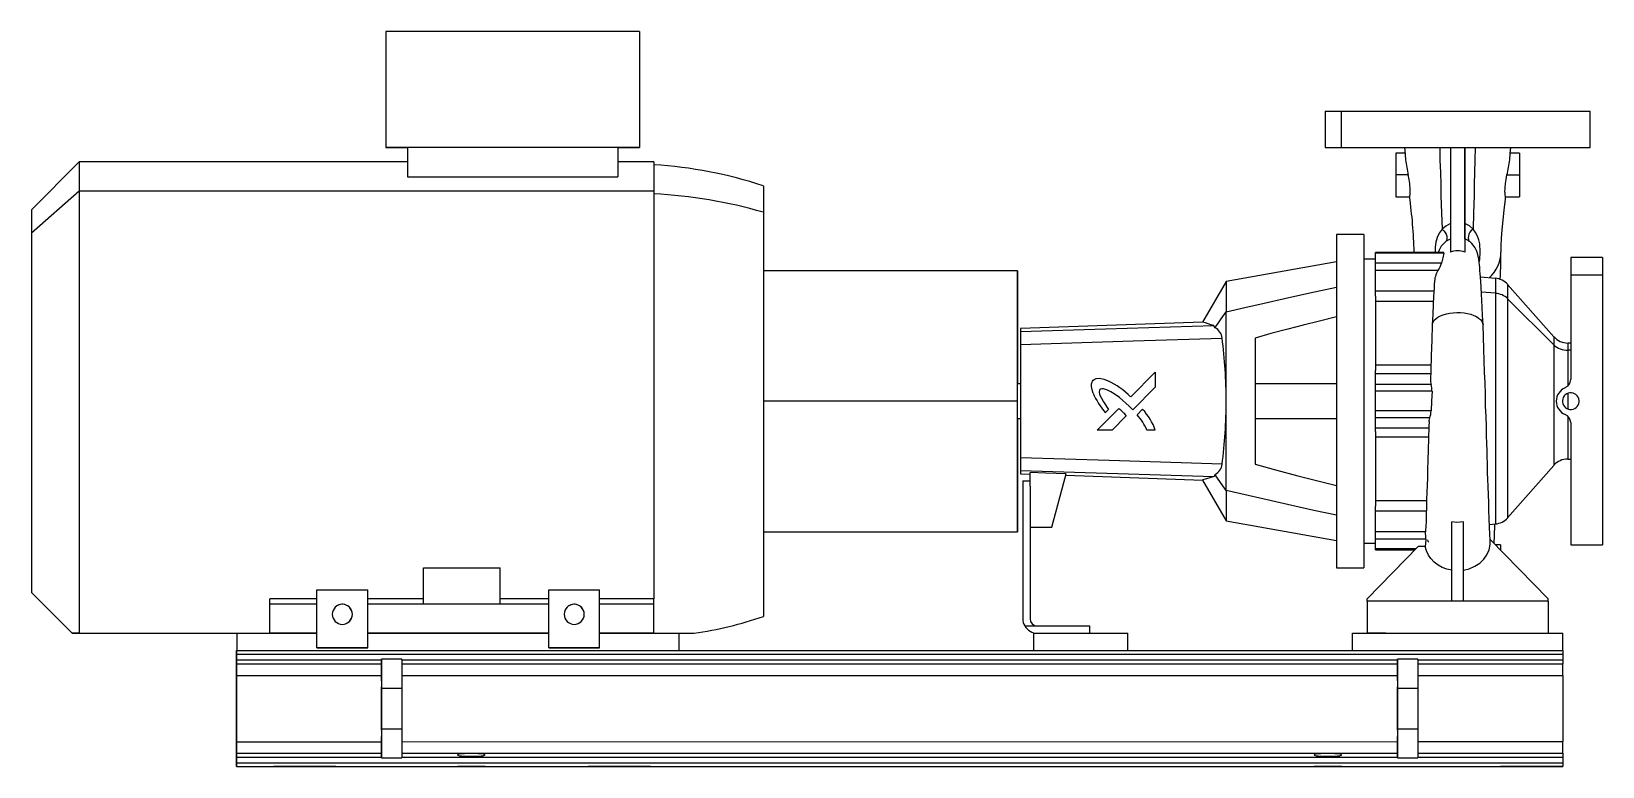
# Paper-space layout 'Right View' of a CAD drawing. Header units: millimetres. Extents: x -822 to 262, y -229 to 278.
import ezdxf

# ---------------------------------------------------------------- set-up
doc = ezdxf.new("R2010")
doc.units = ezdxf.units.MM

psp = doc.layouts.new('Right View')

# ---------------------------------------------------------------- linework, layer by layer
at = {"color": 7, "linetype": 'Continuous', "lineweight": 25}
for p, q in [((-577.1, 278.1), (-577.1, 198.1)), ((-402.1, 278.1), (-577.1, 278.1)), ((-402.1, 278.1), (-402.1, 198.1)), ((70.9, 223.1), (70.9, 198.1)), ((70.9, 223.1), (82.1, 223.1)), ((82.1, 223.1), (82.1, 198.1)), ((82.1, 223.1), (253.9, 223.1)), ((253.9, 198.1), (253.9, 223.1)), ((-402.1, 198.1), (-577.1, 198.1)), ((-577.1, 198.1), (-562.1, 198.1)), ((-577.1, 198.1), (-577.1, 198.1)), ((-417.1, 198.1), (-562.1, 198.1)), ((-562.1, 198.1), (-562.1, 177.8)), ((-417.1, 198.1), (-402.1, 198.1)), ((-417.1, 198.1), (-417.1, 177.8)), ((-402.1, 198.1), (-402.1, 198.1)), ((70.9, 198.1), (82.1, 198.1)), ((82.1, 198.1), (253.9, 198.1)), ((157.4, 198.1), (157.4, 125.9)), ((167.4, 198.1), (167.4, 125.9)), ((-788.6, 188.1), (-821.6, 155.1)), ((-562.1, 188.1), (-788.6, 188.1)), ((-788.6, 188.1), (-788.6, 167.9)), ((-392.1, 188.1), (-417.1, 188.1)), ((-392.1, 188.1), (-392.1, 167.9)), ((126, 194.1), (119.7, 194.1)), ((119.7, 194.1), (119.7, 179.1)), ((205.1, 194.1), (198.8, 194.1)), ((205.1, 194.1), (205.1, 179.1)), ((-562.1, 177.8), (-417.1, 177.8)), ((128.3, 179.1), (119.7, 179.1)), ((119.7, 179.1), (119.7, 164.1)), ((196.4, 179.1), (205.1, 179.1)), ((205.1, 179.1), (205.1, 164.1)), ((-788.6, 167.9), (-821.6, 138.9)), ((-788.6, 167.9), (-788.6, -136.9)), ((-392.1, 167.9), (-788.6, 167.9)), ((-392.1, 167.9), (-392.1, -113.3)), ((-316.6, 171.6), (-316.6, 153.4)), ((119.7, 164.1), (129.3, 164.1)), ((195.5, 164.1), (205.1, 164.1)), ((-821.6, 155.1), (-821.6, 138.9)), ((-316.6, 153.4), (-316.6, -125.4)), ((-821.6, 138.9), (-821.6, -108.9)), ((97.7, 138.1), (78.7, 138.1)), ((78.7, 138.1), (78.7, -91.9)), ((97.7, 138.1), (97.7, -91.9)), ((105.7, 121.1), (97.7, 121.1)), ((152.4, 125.7), (105.7, 125.7)), ((105.7, 125.1), (105.7, 125.7)), ((152.8, 125.1), (105.7, 125.1)), ((105.7, 118.3), (105.7, 125.1)), ((132.5, 125.9), (132.5, 125.7)), ((262.4, 122.1), (240.4, 122.1)), ((240.4, 122.1), (240.4, 110)), ((262.4, 122.1), (262.4, 110)), ((-141.3, 113.1), (-316.6, 113.1)), ((78.7, 119.1), (2.7, 105.7)), ((151.3, 118.3), (105.7, 118.3)), ((105.7, 113.3), (105.7, 118.3)), ((148.8, 113.3), (105.7, 113.3)), ((105.7, 99), (105.7, 113.3)), ((188.5, 107.8), (178.2, 108.7)), ((240.4, 110), (240.4, 38)), ((262.4, 110), (240.4, 110)), ((262.4, 110), (262.4, -75.9)), ((2.7, 105.7), (-13.6, 77.6)), ((2.7, 105.7), (2.7, 84.7)), ((105.7, 95.5), (105.7, 99)), ((146, 99), (105.7, 99)), ((188.5, 97.5), (178.8, 98.2)), ((188.5, 107.8), (188.5, 97.5)), ((228.8, 67.4), (196.9, 103.6)), ((196.9, 103.6), (196.9, 93.7)), ((105.7, 95.5), (105.7, 44.2)), ((145.6, 91.9), (105.7, 91.9)), ((188.5, 97.5), (188.5, -61.6)), ((228.8, 62), (196.9, 93.7)), ((196.9, 93.7), (196.9, -57.3)), ((-13.5, 77.6), (-139.3, 73.2)), ((2.7, 23.1), (2.7, 84.7)), ((-139.3, 73.2), (-139.3, 71)), ((-139.3, 71), (-139.3, 62.2)), ((-5, 73.8), (-4.4, 74.6)), ((22.7, 66.6), (22.7, -20.4)), ((228.8, 67.4), (228.8, 62)), ((-139.3, 62.2), (-139.3, -15.9)), ((228.8, 62), (228.8, -21.2)), ((240.4, 63.1), (238.4, 63.1)), ((238.4, 63.1), (238.4, 58.2)), ((238.4, 58.2), (238.4, 33.5)), ((240.4, 58.2), (238.4, 58.2)), ((143.9, 48), (105.7, 48)), ((105.7, 41.9), (105.7, 44.2)), ((-139.3, 35.1), (-141.3, 35.1)), ((-63.2, 26.1), (-46.3, 43.1)), ((-46.3, 32.7), (-61.8, 17.2)), ((-46.3, 43.1), (-46.3, 32.7)), ((78.7, 35.1), (22.7, 35.1)), ((105.7, 34.7), (105.7, 41.9)), ((143.7, 41.9), (105.7, 41.9)), ((144.1, 34.7), (105.7, 34.7)), ((105.7, 29.9), (105.7, 34.7)), ((-141.3, 23.1), (-316.6, 23.1)), ((2.7, -38.5), (2.7, 23.1)), ((105.7, 16.4), (105.7, 29.9)), ((144.7, 29.9), (105.7, 29.9)), ((238.4, 28.5), (238.4, 17.7)), ((-141.3, 11.1), (-139.3, 11.1)), ((-86.2, 3.2), (-71.4, 18)), ((-78.5, 17.3), (-80.6, 15.2)), ((-66.2, 12.9), (-75.9, 3.2)), ((-61.8, 17.2), (-64.2, 19.7)), ((-58.8, 13.6), (-55, 17.5)), ((22.7, 11.1), (78.7, 11.1)), ((144.1, 16.4), (105.7, 16.4)), ((105.7, 11.5), (105.7, 16.4)), ((143.2, 11.5), (105.7, 11.5)), ((105.7, 4.4), (105.7, 11.5)), ((238.4, 12.8), (238.4, -16.9)), ((-75.9, 3.2), (-86.2, 3.2)), ((-46.3, 3.2), (-52, 3.2)), ((105.7, 2.1), (105.7, 4.4)), ((142.6, 4.4), (105.7, 4.4)), ((105.7, 2.1), (105.7, -49.2)), ((240.4, 8.3), (240.4, -75.9)), ((142.4, -1.7), (105.7, -1.7)), ((-139.3, -15.9), (-139.3, -24.7)), ((196.9, -57.3), (228.8, -21.2)), ((238.4, -16.9), (240.4, -16.9)), ((-139.3, -24.7), (-139.3, -26.9)), ((-139.3, -26.9), (-132.6, -27.2)), ((-137.6, -31.9), (-137.6, -126.9)), ((-137.6, -31.9), (-132.6, -31.9)), ((-132.6, -35.4), (-132.6, -26.2)), ((-117.6, -63.9), (-107.7, -27)), ((-108, -28), (-13.5, -31.3)), ((-13.6, -31.3), (2.7, -59.5)), ((-5, -27.5), (-4.4, -28.3)), ((-132.6, -35.4), (-132.6, -126.9)), ((2.7, -38.5), (2.7, -59.5)), ((141, -45.7), (105.7, -45.7)), ((105.7, -52.8), (105.7, -49.2)), ((105.7, -67), (105.7, -52.8)), ((140.8, -52.8), (105.7, -52.8)), ((-132.6, -63.9), (-117.6, -63.9)), ((2.7, -59.5), (78.7, -72.9)), ((158.4, -114.9), (158.4, -60.2)), ((166.4, -114.9), (166.4, -60.2)), ((184.3, -62), (188.5, -61.6)), ((-316.6, -66.9), (-141.3, -66.9)), ((97.7, -74.9), (105.7, -74.9)), ((140.3, -67), (105.7, -67)), ((105.7, -72.1), (105.7, -67)), ((140.4, -72.1), (105.7, -72.1)), ((105.7, -78.8), (105.7, -72.1)), ((224.9, -113.2), (184.8, -72.2)), ((240.4, -75.9), (262.4, -75.9)), ((135.1, -77.2), (99.9, -113.2)), ((105.7, -79.4), (105.7, -78.8)), ((133.5, -78.8), (105.7, -78.8)), ((105.7, -79.4), (132.9, -79.4)), ((140.1, -77.2), (135.1, -77.2)), ((191.9, -75.9), (188.4, -75.9)), ((191.9, -75.9), (191.9, -79.5)), ((-551.1, -91.8), (-498.1, -91.8)), ((-551.1, -116.9), (-551.1, -91.8)), ((-498.1, -116.9), (-498.1, -91.8)), ((78.7, -91.9), (97.7, -91.9)), ((-624.6, -106.9), (-589.6, -106.9)), ((-624.6, -146.9), (-624.6, -106.9)), ((-624.6, -106.9), (-624.6, -106.9)), ((-624.6, -146.9), (-624.6, -106.9)), ((-589.6, -146.9), (-589.6, -106.9)), ((-464.6, -106.9), (-464.6, -106.9)), ((-464.6, -146.9), (-464.6, -106.9)), ((-464.6, -146.9), (-464.6, -106.9)), ((-464.6, -106.9), (-429.6, -106.9)), ((-429.6, -146.9), (-429.6, -106.9)), ((-821.6, -108.9), (-793.6, -136.9)), ((-624.6, -113.3), (-657.1, -113.3)), ((-657.1, -116.9), (-657.1, -113.3)), ((-657.1, -136.9), (-657.1, -116.9)), ((-624.6, -116.9), (-657.1, -116.9)), ((-551.1, -113.3), (-589.6, -113.3)), ((-551.1, -116.9), (-589.6, -116.9)), ((-498.1, -116.9), (-551.1, -116.9)), ((-464.6, -113.3), (-498.1, -113.3)), ((-464.6, -116.9), (-498.1, -116.9)), ((-392.1, -113.3), (-429.6, -113.3)), ((-392.1, -116.9), (-429.6, -116.9)), ((-392.1, -116.9), (-392.1, -113.3)), ((-392.1, -136.9), (-392.1, -116.9)), ((99.9, -114.9), (99.9, -113.2)), ((99.9, -114.9), (99.9, -136.9)), ((224.9, -114.9), (99.9, -114.9)), ((224.9, -114.9), (224.9, -113.2)), ((224.9, -114.9), (224.9, -136.9)), ((-600.2, -123.9), (-600.2, -123.9)), ((-440.2, -123.9), (-440.2, -123.9)), ((-788.6, -136.9), (-657.1, -136.9)), ((-788.6, -136.9), (-679.6, -136.9)), ((-679.6, -136.9), (-679.6, -136.9)), ((-679.6, -148.9), (-679.6, -136.9)), ((-679.6, -136.9), (-679.6, -136.9)), ((-679.6, -148.9), (-679.6, -136.9)), ((-679.6, -136.9), (-679.6, -136.9)), ((-679.6, -148.9), (-679.6, -136.9)), ((-679.6, -148.9), (-679.6, -136.9)), ((-679.6, -136.9), (-624.6, -136.9)), ((-624.6, -136.9), (-657.1, -136.9)), ((-624.6, -136.9), (-657.1, -136.9)), ((-657.1, -136.9), (-657.1, -136.9)), ((-636, -136.9), (-636, -136.9)), ((-464.6, -136.9), (-589.6, -136.9)), ((-464.6, -136.9), (-589.6, -136.9)), ((-589.6, -136.9), (-464.6, -136.9)), ((-392.1, -136.9), (-429.6, -136.9)), ((-409.6, -136.9), (-429.6, -136.9)), ((-429.6, -136.9), (-374.6, -136.9)), ((-426, -136.9), (-426, -136.9)), ((-392.1, -136.9), (-392.1, -136.9)), ((-374.6, -148.9), (-374.6, -136.9)), ((-136.3, -131.9), (-127.6, -131.9)), ((-130.1, -148.9), (-130.1, -136.9)), ((-130.1, -136.9), (-65.1, -136.9)), ((-130.1, -148.9), (-130.1, -136.9)), ((-130.1, -136.9), (-130.1, -136.9)), ((-127.6, -131.9), (-91.6, -131.9)), ((-127.6, -136.9), (-91.6, -136.9)), ((-91.6, -131.9), (-91.6, -136.9)), ((-65.1, -148.9), (-65.1, -136.9)), ((89.9, -148.9), (89.9, -136.9)), ((89.9, -136.9), (89.9, -136.9)), ((89.9, -148.9), (89.9, -136.9)), ((89.9, -136.9), (89.9, -136.9)), ((89.9, -148.9), (89.9, -136.9)), ((89.9, -136.9), (89.9, -136.9)), ((89.9, -148.9), (89.9, -136.9)), ((89.9, -136.9), (234.9, -136.9)), ((112.9, -136.9), (99.9, -136.9)), ((234.9, -148.9), (234.9, -136.9)), ((-680.1, -228.9), (-680.1, -148.9)), ((-680.1, -148.9), (-680.1, -148.9)), ((-680.1, -148.9), (-680.1, -151.4)), ((-680.1, -148.9), (234.9, -148.9)), ((-680.1, -148.9), (-680.1, -228.9)), ((-680.1, -151.4), (-680.1, -148.9)), ((-680.1, -148.9), (-680.1, -148.9)), ((-680.1, -148.9), (-680.1, -148.9)), ((-680.1, -151.4), (234.9, -151.4)), ((-624.6, -146.9), (-589.6, -146.9)), ((-589.6, -146.9), (-624.6, -146.9)), ((-624.6, -146.9), (-624.6, -146.9)), ((-589.6, -146.9), (-589.6, -146.9)), ((-464.6, -146.9), (-464.6, -146.9)), ((-464.6, -146.9), (-429.6, -146.9)), ((-429.6, -146.9), (-464.6, -146.9)), ((-429.6, -146.9), (-429.6, -146.9)), ((234.9, -148.9), (234.9, -151.4)), ((-680.1, -155.4), (-680.1, -158.1)), ((-680.1, -158.1), (-680.1, -155.4)), ((-680.1, -155.4), (-580.1, -155.4)), ((-680.1, -158.1), (-580.1, -158.1)), ((-566.1, -154.9), (-580.1, -154.9)), ((-580.1, -157.7), (-580.1, -155)), ((-566.1, -155.4), (120.9, -155.3)), ((-566.1, -158.1), (120.9, -158.1)), ((134.9, -154.9), (120.9, -154.9)), ((120.9, -157.7), (120.9, -155)), ((134.9, -155.3), (234.9, -155.3)), ((134.9, -158.1), (234.9, -158.1)), ((234.9, -155.3), (234.9, -158.1)), ((-680.1, -166), (-680.1, -211.8)), ((-680.1, -211.8), (-680.1, -166)), ((-680.1, -166), (-580.1, -166)), ((-580.1, -169.7), (-580.1, -208.1)), ((-566.1, -166), (120.9, -166)), ((120.9, -169.6), (120.9, -208.1)), ((134.9, -166), (234.9, -166)), ((234.9, -166), (234.9, -211.7)), ((-580.1, -174.9), (-580.1, -202.9)), ((-580.1, -174.9), (-566.1, -174.9)), ((-566.1, -174.9), (-566.1, -202.9)), ((120.9, -174.9), (120.9, -202.9)), ((120.9, -174.9), (134.9, -174.9)), ((134.9, -174.9), (134.9, -202.9)), ((-580.1, -188.9), (-580.1, -188.9)), ((120.9, -188.9), (120.9, -188.9)), ((-580.1, -202.9), (-566.1, -202.9)), ((120.9, -202.9), (134.9, -202.9)), ((-680.1, -211.8), (-580.1, -211.8)), ((-566.1, -211.8), (120.9, -211.7)), ((134.9, -211.7), (234.9, -211.7)), ((-680.1, -219.7), (-680.1, -222.4)), ((-680.1, -222.4), (-680.1, -219.7)), ((-680.1, -219.7), (-580.1, -219.7)), ((-680.1, -222.4), (-580.1, -222.4)), ((-680.1, -226.4), (-680.1, -228.9)), ((-680.1, -226.4), (234.9, -226.4)), ((-680.1, -228.9), (-680.1, -226.4)), ((-580.1, -222.8), (-580.1, -220.1)), ((-580.1, -222.9), (-566.1, -222.9)), ((-566.1, -219.7), (120.9, -219.7)), ((-566.1, -222.4), (120.9, -222.4)), ((120.9, -222.8), (120.9, -220.1)), ((120.9, -222.9), (134.9, -222.9)), ((134.9, -219.7), (234.9, -219.7)), ((134.9, -222.4), (234.9, -222.4)), ((234.9, -219.7), (234.9, -222.4)), ((234.9, -226.4), (234.9, -228.9)), ((-680.1, -228.9), (-680.1, -228.9)), ((-680.1, -228.9), (234.9, -228.9)), ((-680.1, -228.9), (234.9, -228.9)), ((-680.1, -228.9), (-680.1, -228.9)), ((-680.1, -228.9), (234.9, -228.9)), ((-680.1, -228.9), (234.9, -228.9)), ((-611.6, -228.9), (-654.6, -228.9)), ((-611.6, -228.9), (-654.6, -228.9)), ((-654.6, -228.9), (-654.6, -228.9)), ((-654.6, -228.9), (-654.6, -228.9)), ((-611.6, -228.9), (-611.6, -228.9)), ((-394.6, -228.9), (-437.6, -228.9)), ((-394.6, -228.9), (-437.6, -228.9)), ((-437.6, -228.9), (-437.6, -228.9)), ((-437.6, -228.9), (-437.6, -228.9)), ((-394.6, -228.9), (-394.6, -228.9)), ((191.9, -228.9), (191.9, -228.9)), ((191.9, -228.9), (191.9, -228.9)), ((234.9, -228.9), (191.9, -228.9)), ((234.9, -228.9), (191.9, -228.9)), ((234.9, -228.9), (234.9, -228.9)), ((234.9, -228.9), (234.9, -228.9)), ((234.9, -228.9), (234.9, -228.9))]:
    psp.add_line(p, q, dxfattribs=at)
at = {"color": 7, "linetype": 'Continuous', "lineweight": 25, "flags": 128}
for points in [[(125.7, 198.1), (125.9, 195.9), (126.4, 189.7)], [(150.1, 198.1), (150.2, 189.4), (150.5, 180.8), (150.7, 172.6), (150.9, 164.7), (151.3, 152.9), (151.7, 141.7)], [(167.4, 145.6), (167.4, 151.6), (167.4, 157.6), (167.4, 164), (167.4, 170.4), (167.4, 179.4), (167.4, 188.6), (167.4, 198.1)], [(174.5, 198.1), (174.3, 189.4), (174.1, 180.9), (173.9, 172.7), (173.7, 164.8), (173.3, 153), (173, 141.8)], [(198.3, 189.6), (198.7, 194), (199.1, 198.1)], [(129.3, 164.1), (129.3, 164.1), (129.3, 164.2), (129.4, 164.2), (129.4, 164.4), (129.5, 164.6), (129.5, 164.9), (129.6, 165.4), (129.6, 165.8), (129.7, 166.2), (129.7, 167.1), (129.7, 168.1), (129.6, 170.4), (129.5, 171.8), (129.4, 173.2), (129.2, 174.6), (128.9, 176.1), (128.3, 179.1)], [(195.5, 164.1), (195.5, 164.1), (195.4, 164.2), (195.3, 164.5), (195.2, 164.9), (195.2, 165.6), (195.1, 166.2), (195.1, 166.8), (195, 167.4), (195, 168.1), (195.1, 169.2), (195.1, 170.5), (195.4, 173.2), (195.6, 174.6), (195.9, 176.1), (196.1, 177.5), (196.4, 179.1)], [(192.4, 125.9), (192.4, 130.3), (192.7, 135.4), (193.1, 141.3), (193.7, 147.9), (194.4, 155), (195.3, 162.2), (195.5, 164.3)], [(151.7, 141.7), (149.7, 138.9), (148.3, 135.9), (147.4, 132.7), (146.9, 129.4), (146.8, 125.7)], [(157.4, 145.6), (154.2, 143.9), (151.7, 141.7)], [(151.7, 141.7), (152.8, 140.7), (153.8, 139.5), (154.5, 138.2), (154.9, 136.9), (155, 135.6), (154.9, 134.4), (154.5, 133.6)], [(167.4, 135), (167.4, 135.2), (167.4, 135.8), (167.4, 137), (167.4, 137.9), (167.4, 138.8), (167.4, 140.7), (167.4, 142.4), (167.4, 144.1), (167.4, 145.6)], [(173, 141.8), (170.5, 144), (167.4, 145.6)], [(173, 141.8), (171.8, 140.8), (170.9, 139.6), (170.2, 138.3), (169.8, 136.9), (169.6, 135.7), (169.8, 134.5), (170.2, 133.7)], [(177.2, 118.8), (177.6, 120.7), (178, 126.2), (177.6, 131.7), (177, 134.4), (176, 137), (174.7, 139.5), (173, 141.8)], [(179.9, 75.7), (179.6, 82.1), (179.4, 87.8), (179.1, 92.7), (178.9, 97), (178.6, 101.8), (178.4, 105.7), (178.2, 108.7), (178, 111.1), (177.8, 112.9), (177.7, 114.2), (177.6, 115.5), (177.4, 117.2), (177.2, 119), (176.9, 121), (176.5, 123.1), (176, 125.1), (175.3, 127.1), (174.4, 128.9), (173.2, 130.7), (172.1, 131.9), (171, 132.9), (170.4, 133.3), (169.8, 133.7), (169.3, 134.1), (168.7, 134.4), (167.4, 135)], [(167.4, 135), (167.4, 134.5), (167.4, 132.8), (167.4, 129.9), (167.4, 125.9)], [(152.8, 125.1), (152.1, 122), (151.3, 118.3)], [(152.8, 125.1), (152.9, 125.4), (152.8, 125.6), (152.4, 125.6)], [(191.8, 106.9), (191.9, 110.2), (192.1, 117.9), (192.3, 125.1)], [(-141.3, 23.1), (-141.3, 28.8), (-141.3, 34.4), (-141.3, 40), (-141.3, 45.5), (-141.3, 50.9), (-141.3, 56.3), (-141.3, 61.4), (-141.3, 66.5), (-141.3, 71.3), (-141.3, 76), (-141.3, 80.5), (-141.3, 84.7), (-141.3, 88.7), (-141.3, 92.5), (-141.3, 95.9), (-141.3, 99.1), (-141.3, 102), (-141.3, 104.6), (-141.3, 106.8), (-141.3, 108.7), (-141.3, 110.3), (-141.3, 111.5), (-141.3, 112.4), (-141.3, 112.9), (-141.3, 113.1), (-141.3, 112.9), (-141.3, 112.4), (-141.3, 111.5), (-141.3, 110.3), (-141.3, 108.7), (-141.3, 106.8), (-141.3, 104.6), (-141.3, 102), (-141.3, 99.1), (-141.3, 95.9), (-141.3, 92.5), (-141.3, 88.7), (-141.3, 84.7), (-141.3, 80.5), (-141.3, 76), (-141.3, 71.3), (-141.3, 66.5), (-141.3, 61.4), (-141.3, 56.3), (-141.3, 50.9), (-141.3, 45.5), (-141.3, 40), (-141.3, 35.1)], [(2.7, 84.7), (15.5, 87.7), (28.9, 90.8), (43, 94), (60.3, 97.8), (78.7, 101.8)], [(146.3, 104.7), (146.1, 100.7), (145.8, 95.6), (145.5, 89.7), (145.2, 83.1), (144.9, 75.7)], [(-4.4, 74.6), (-2.7, 77.1), (-0.7, 79.9), (2.7, 84.7)], [(78.7, 81.2), (67, 78.3), (55.9, 75.5), (45.3, 72.8), (33.6, 69.7), (22.7, 66.6)], [(145, 75.7), (145, 76.5), (145.5, 77.7), (146.3, 78.9), (147.4, 80), (148.8, 81), (150.5, 81.9), (152.5, 82.7), (154.7, 83.4), (157, 83.8), (159.4, 84.1), (161.9, 84.3), (164.4, 84.2), (166.8, 84), (169.2, 83.6), (171.4, 83), (173.5, 82.3), (175.3, 81.4), (176.8, 80.4), (178.1, 79.4), (179, 78.2), (179.6, 77), (179.9, 75.7), (179.9, 75.7)], [(-5.9, 75.1), (-80.6, 72.8), (-139.3, 71)], [(-139.3, 62.2), (-61.4, 64.7), (-0.1, 66.6)], [(-5, 73.8), (-5.6, 74.9), (-5.9, 75.1)], [(144.9, 75.7), (144.5, 65.2), (144.1, 54.6), (143.8, 44.2), (143.6, 37.8)], [(184.8, -72.6), (184.6, -68.8), (184.4, -63.6), (184.2, -57.9), (184, -52.2), (183.8, -46.7), (183.6, -41.4), (183.4, -35.8), (183.3, -30.8), (183.1, -26.3), (183, -22.4), (182.9, -19.5), (182.8, -15.8), (182.7, -11.4), (182.5, -6.1), (182.4, -0.6), (182.2, 5.6), (182, 12.4), (181.7, 20), (181.5, 28.2), (181.3, 35.5), (181, 43.1), (180.8, 51), (180.5, 59.1), (180.2, 67.3), (179.9, 75.7)], [(-89.1, 28.6), (-89.8, 31), (-90.3, 33.3), (-90.3, 35.1), (-89.6, 36.8), (-89.1, 37.6)], [(-89.1, 37.6), (-88, 38.3), (-86.9, 38.7), (-84.8, 38.9), (-81.8, 38.2), (-78.8, 37.1)], [(143.6, 37.8), (143.6, 36.5), (144.1, 34.7)], [(-141.3, 11.1), (-141.3, 6.3), (-141.3, 0.7), (-141.3, -4.7), (-141.3, -10), (-141.3, -15.2), (-141.3, -20.2), (-141.3, -25.1), (-141.3, -29.8), (-141.3, -34.2), (-141.3, -38.5), (-141.3, -42.5), (-141.3, -46.2), (-141.3, -49.7), (-141.3, -52.9), (-141.3, -55.7), (-141.3, -58.3), (-141.3, -60.6), (-141.3, -62.5), (-141.3, -64), (-141.3, -65.3), (-141.3, -66.2), (-141.3, -66.7), (-141.3, -66.9), (-141.3, -66.7), (-141.3, -66.2), (-141.3, -65.3), (-141.3, -64), (-141.3, -62.5), (-141.3, -60.6), (-141.3, -58.3), (-141.3, -55.7), (-141.3, -52.9), (-141.3, -49.7), (-141.3, -46.2), (-141.3, -42.5), (-141.3, -38.5), (-141.3, -34.2), (-141.3, -29.8), (-141.3, -25.1), (-141.3, -20.2), (-141.3, -15.2), (-141.3, -10), (-141.3, -4.7), (-141.3, 0.7), (-141.3, 6.3), (-141.3, 11.8), (-141.3, 17.5), (-141.3, 23.1)], [(-84.4, 31.1), (-84.8, 30.4), (-84.9, 29.5), (-84.6, 27.8), (-83.4, 25.2), (-81.9, 22.6), (-78.5, 17.3)], [(-64.2, 19.7), (-71, 25.6), (-73.8, 27.7), (-76.8, 29.6), (-79.2, 30.8), (-82, 31.6), (-83.2, 31.6), (-84.2, 31.3), (-84.4, 31.1)], [(144.7, 29.9), (144.4, 23.2), (144.1, 16.4)], [(142.8, 9), (142.8, 9.8), (143.2, 11.5)], [(142.7, 9), (142.6, 5.6), (142.3, -2.7), (142.1, -10.5), (141.9, -17.5), (141.7, -24), (141.5, -29.8), (141.4, -35), (141.2, -39.7), (141, -44.7), (140.9, -49.9), (140.7, -55.2), (140.7, -60.3), (140.7, -60.7)], [(-0.1, -20.4), (-78.1, -17.9), (-139.3, -15.9)], [(22.7, -20.4), (36.8, -24.3), (52.1, -28.3), (65, -31.6), (78.7, -35)], [(-139.3, -24.7), (-64.6, -27), (-5.9, -28.9)], [(-107.7, -27), (-121.7, -26.5), (-132.6, -26.2)], [(-5.9, -28.9), (-9.2, -30), (-11.7, -30.8), (-13.3, -31.2), (-13.6, -31.3), (-13.5, -31.3)], [(-5, -27.5), (-5.6, -28.7), (-5.9, -28.9)], [(2.7, -38.5), (0.5, -35.3), (-1.6, -32.4), (-4.4, -28.3)], [(78.7, -55.6), (63.1, -52.2), (48.1, -48.9), (33.9, -45.7), (17.8, -42), (2.7, -38.5)], [(140.7, -60.7), (140.5, -62.2), (140.3, -67)], [(166.4, -60.2), (161.9, -60.5), (158.4, -60.2)], [(187.6, -75.1), (187.8, -69.4), (188.1, -62.7), (188.1, -61.6)], [(140.4, -72.1), (140.3, -75), (140.1, -77.2)], [(141.6, -72.6), (141.9, -73.4), (142.4, -73.8)], [(166.4, -93.4), (170.4, -92.5), (174.2, -90.8), (177.6, -88.6), (180.4, -85.9), (182.6, -82.8), (184.1, -79.4), (184.8, -75.8), (184.8, -72.6)], [(158.4, -93.4), (155, -92.7), (151.8, -91.5), (148.9, -89.9), (146.3, -87.9), (144, -85.5), (142.2, -83), (140.9, -80.2), (140.1, -77.2)], [(-788.6, -136.9), (-791.4, -136.9), (-793, -136.9), (-793.6, -136.9), (-793, -136.9), (-791.4, -136.9), (-788.6, -136.9)], [(-624.6, -136.9), (-625.4, -136.9), (-626.8, -136.9), (-628.4, -136.9), (-630, -136.9), (-631.6, -136.9), (-633.1, -136.9), (-634.4, -136.9), (-635.5, -136.9), (-636.3, -136.9), (-636.7, -136.9), (-636.8, -136.9), (-636.6, -136.9), (-636, -136.9)], [(-636, -136.9), (-635, -136.9), (-633.8, -136.9), (-632.4, -136.9), (-630.9, -136.9), (-629.2, -136.9), (-627.6, -136.9), (-626.1, -136.9), (-624.8, -136.9), (-624.6, -136.9)], [(-413.2, -136.9), (-414.2, -136.9), (-415.4, -136.9), (-416.8, -136.9), (-418.4, -136.9), (-420, -136.9), (-421.6, -136.9), (-423.1, -136.9), (-424.4, -136.9), (-425.5, -136.9), (-426.3, -136.9), (-426.7, -136.9), (-426.8, -136.9), (-426.6, -136.9), (-426, -136.9)], [(-426, -136.9), (-425, -136.9), (-423.8, -136.9), (-422.4, -136.9), (-420.9, -136.9), (-419.2, -136.9), (-417.6, -136.9), (-416.1, -136.9), (-414.8, -136.9), (-413.7, -136.9), (-412.9, -136.9), (-412.5, -136.9), (-412.4, -136.9), (-412.6, -136.9), (-413.2, -136.9)], [(-374.6, -136.9), (-373.2, -136.9), (-369.6, -136.9), (-366.8, -136.9), (-365, -136.9), (-364.4, -136.9), (-364.4, -136.9)], [(-680.1, -151.4), (-680.1, -152.1), (-680.1, -152.8), (-680.1, -153.5), (-680.1, -154.1), (-680.1, -154.6), (-680.1, -154.9), (-680.1, -155.2), (-680.1, -155.4)], [(-680.1, -155.4), (-680.1, -155.2), (-680.1, -155), (-680.1, -154.6), (-680.1, -154.1), (-680.1, -153.5), (-680.1, -152.8), (-680.1, -152.1), (-680.1, -151.4)], [(234.9, -151.4), (234.9, -152.1), (234.9, -152.8), (234.9, -153.4), (234.9, -154), (234.9, -154.5), (234.9, -154.9), (234.9, -155.2), (234.9, -155.3)], [(-680.1, -166), (-680.1, -164.6), (-680.1, -163.2), (-680.1, -161.8), (-680.1, -160.7), (-680.1, -159.7), (-680.1, -158.9), (-680.1, -158.4), (-680.1, -158.1)], [(-680.1, -158.1), (-680.1, -158.4), (-680.1, -158.9), (-680.1, -159.7), (-680.1, -160.7), (-680.1, -161.8), (-680.1, -163.2), (-680.1, -164.6), (-680.1, -166)], [(-580.1, -155), (-580.1, -154.9), (-580.1, -155.2), (-580.1, -155.9), (-580.1, -156.9), (-580.1, -158.3), (-580.1, -160.1), (-580.1, -162.1), (-580.1, -164.3), (-580.1, -166.8), (-580.1, -169.4), (-580.1, -172.1), (-580.1, -174.9)], [(-580.1, -169.7), (-580.1, -167.5), (-580.1, -165.3), (-580.1, -163.4), (-580.1, -161.6), (-580.1, -160.1), (-580.1, -158.9), (-580.1, -158.1), (-580.1, -157.7)], [(-566.1, -154.9), (-566.1, -154.9), (-566.1, -155.2), (-566.1, -155.9), (-566.1, -156.9), (-566.1, -158.3), (-566.1, -160.1), (-566.1, -162.1), (-566.1, -164.3), (-566.1, -166.8), (-566.1, -169.4), (-566.1, -172.1), (-566.1, -174.9)], [(120.9, -155), (120.9, -154.9), (120.9, -155.2), (120.9, -155.9), (120.9, -156.9), (120.9, -158.3), (120.9, -160), (120.9, -162.1), (120.9, -164.3), (120.9, -166.8), (120.9, -169.4), (120.9, -172.1), (120.9, -174.9)], [(120.9, -169.6), (120.9, -167.4), (120.9, -165.3), (120.9, -163.3), (120.9, -161.6), (120.9, -160.1), (120.9, -158.9), (120.9, -158.1), (120.9, -157.7)], [(134.9, -154.9), (134.9, -154.9), (134.9, -155.2), (134.9, -155.9), (134.9, -156.9), (134.9, -158.3), (134.9, -160), (134.9, -162.1), (134.9, -164.3), (134.9, -166.8), (134.9, -169.4), (134.9, -172.1), (134.9, -174.9)], [(234.9, -166), (234.9, -164.5), (234.9, -163.1), (234.9, -161.8), (234.9, -160.6), (234.9, -159.6), (234.9, -158.9), (234.9, -158.3), (234.9, -158.1)], [(-580.1, -188.9), (-580.1, -186.5), (-580.1, -184.3), (-580.1, -182.1), (-580.1, -180.1), (-580.1, -178.3), (-580.1, -176.8), (-580.1, -175.5), (-580.1, -174.6), (-580.1, -174.1), (-580.1, -173.9), (-580.1, -174.1), (-580.1, -174.6), (-580.1, -175.5), (-580.1, -176.8), (-580.1, -178.3), (-580.1, -180.1), (-580.1, -182.1), (-580.1, -184.3), (-580.1, -186.5), (-580.1, -188.9)], [(120.9, -188.9), (120.9, -186.5), (120.9, -184.2), (120.9, -182.1), (120.9, -180.1), (120.9, -178.3), (120.9, -176.7), (120.9, -175.5), (120.9, -174.6), (120.9, -174.1), (120.9, -173.9), (120.9, -174.1), (120.9, -174.6), (120.9, -175.5), (120.9, -176.7), (120.9, -178.3), (120.9, -180.1), (120.9, -182.1), (120.9, -184.2), (120.9, -186.5), (120.9, -188.9)], [(-580.1, -188.9), (-580.1, -191.2), (-580.1, -193.5), (-580.1, -195.7), (-580.1, -197.7), (-580.1, -199.5), (-580.1, -201), (-580.1, -202.3), (-580.1, -203.2), (-580.1, -203.7), (-580.1, -203.9), (-580.1, -203.7), (-580.1, -203.2), (-580.1, -202.3), (-580.1, -201), (-580.1, -199.5), (-580.1, -197.7), (-580.1, -195.7), (-580.1, -193.5), (-580.1, -191.2), (-580.1, -188.9)], [(120.9, -188.9), (120.9, -191.2), (120.9, -193.5), (120.9, -195.7), (120.9, -197.7), (120.9, -199.5), (120.9, -201), (120.9, -202.2), (120.9, -203.1), (120.9, -203.7), (120.9, -203.9), (120.9, -203.7), (120.9, -203.1), (120.9, -202.2), (120.9, -201), (120.9, -199.5), (120.9, -197.7), (120.9, -195.7), (120.9, -193.5), (120.9, -191.2), (120.9, -188.9)], [(-580.1, -202.9), (-580.1, -205.7), (-580.1, -208.4), (-580.1, -211), (-580.1, -213.5), (-580.1, -215.7), (-580.1, -217.7), (-580.1, -219.4), (-580.1, -220.8), (-580.1, -221.9), (-580.1, -222.6), (-580.1, -222.9), (-580.1, -222.8)], [(-566.1, -202.9), (-566.1, -205.7), (-566.1, -208.4), (-566.1, -211), (-566.1, -213.5), (-566.1, -215.7), (-566.1, -217.7), (-566.1, -219.4), (-566.1, -220.8), (-566.1, -221.9), (-566.1, -222.6), (-566.1, -222.9), (-566.1, -222.9)], [(120.9, -202.9), (120.9, -205.6), (120.9, -208.4), (120.9, -211), (120.9, -213.4), (120.9, -215.7), (120.9, -217.7), (120.9, -219.4), (120.9, -220.8), (120.9, -221.9), (120.9, -222.6), (120.9, -222.9), (120.9, -222.8)], [(134.9, -202.9), (134.9, -205.6), (134.9, -208.4), (134.9, -211), (134.9, -213.4), (134.9, -215.7), (134.9, -217.7), (134.9, -219.4), (134.9, -220.8), (134.9, -221.9), (134.9, -222.6), (134.9, -222.9), (134.9, -222.9)], [(-680.1, -219.7), (-680.1, -219.4), (-680.1, -218.9), (-680.1, -218.1), (-680.1, -217.1), (-680.1, -216), (-680.1, -214.6), (-680.1, -213.2), (-680.1, -211.8)], [(-680.1, -211.8), (-680.1, -213.2), (-680.1, -214.6), (-680.1, -216), (-680.1, -217.1), (-680.1, -218.1), (-680.1, -218.9), (-680.1, -219.4), (-680.1, -219.7)], [(-580.1, -220.1), (-580.1, -219.7), (-580.1, -218.8), (-580.1, -217.7), (-580.1, -216.2), (-580.1, -214.4), (-580.1, -212.5), (-580.1, -210.3), (-580.1, -208.1)], [(120.9, -220.1), (120.9, -219.6), (120.9, -218.8), (120.9, -217.7), (120.9, -216.2), (120.9, -214.4), (120.9, -212.4), (120.9, -210.3), (120.9, -208.1)], [(234.9, -219.7), (234.9, -219.4), (234.9, -218.9), (234.9, -218.1), (234.9, -217.1), (234.9, -215.9), (234.9, -214.6), (234.9, -213.2), (234.9, -211.7)], [(-680.1, -222.4), (-680.1, -222.6), (-680.1, -222.8), (-680.1, -223.2), (-680.1, -223.7), (-680.1, -224.3), (-680.1, -225), (-680.1, -225.7), (-680.1, -226.4)], [(-680.1, -226.4), (-680.1, -225.7), (-680.1, -225), (-680.1, -224.3), (-680.1, -223.7), (-680.1, -223.2), (-680.1, -222.9), (-680.1, -222.6), (-680.1, -222.4)], [(-508.6, -220.9), (-508.9, -220.6), (-509.9, -220.4), (-511.4, -220.2), (-513.4, -220.1), (-515.6, -220), (-518.1, -219.9), (-520.6, -220), (-522.9, -220.1), (-524.8, -220.2), (-526.3, -220.4), (-527.3, -220.6), (-527.6, -220.9)], [(-527.6, -220.9), (-527.3, -221.1), (-526.3, -221.4), (-524.8, -221.6), (-522.9, -221.7), (-520.6, -221.8), (-518.1, -221.8), (-515.6, -221.8), (-513.4, -221.7), (-511.4, -221.6), (-509.9, -221.4), (-508.9, -221.1), (-508.6, -220.9)], [(82.4, -220.9), (82.1, -220.6), (81.1, -220.4), (79.6, -220.2), (77.6, -220.1), (75.4, -220), (72.9, -219.9), (70.4, -220), (68.1, -220.1), (66.2, -220.2), (64.7, -220.4), (63.7, -220.6), (63.4, -220.9)], [(63.4, -220.9), (63.7, -221.1), (64.7, -221.4), (66.2, -221.5), (68.1, -221.7), (70.4, -221.8), (72.9, -221.8), (75.4, -221.8), (77.6, -221.7), (79.6, -221.5), (81.1, -221.4), (82.1, -221.1), (82.4, -220.9)], [(234.9, -222.4), (234.9, -222.6), (234.9, -222.8), (234.9, -223.2), (234.9, -223.7), (234.9, -224.3), (234.9, -225), (234.9, -225.7), (234.9, -226.4)], [(-508.6, -228.9), (-508.8, -228.9), (-509.3, -228.9), (-510.2, -228.9), (-511.4, -228.9), (-512.8, -228.9), (-514.5, -228.9), (-516.3, -228.9), (-518.1, -228.9), (-520, -228.9), (-521.7, -228.9), (-523.4, -228.9), (-524.8, -228.9), (-526, -228.9), (-526.9, -228.9), (-527.4, -228.9), (-527.6, -228.9)], [(-527.6, -228.9), (-527.4, -228.9), (-526.9, -228.9), (-526, -228.9), (-524.8, -228.9), (-523.4, -228.9), (-521.7, -228.9), (-520, -228.9), (-518.1, -228.9), (-516.3, -228.9), (-514.5, -228.9), (-512.8, -228.9), (-511.4, -228.9), (-510.2, -228.9), (-509.3, -228.9), (-508.8, -228.9), (-508.6, -228.9)], [(-508.6, -228.9), (-508.8, -228.9), (-509.3, -228.9), (-510.2, -228.9), (-511.4, -228.9), (-512.8, -228.9), (-514.5, -228.9), (-516.3, -228.9), (-518.1, -228.9), (-520, -228.9), (-521.7, -228.9), (-523.4, -228.9), (-524.8, -228.9), (-526, -228.9), (-526.9, -228.9), (-527.4, -228.9), (-527.6, -228.9)], [(-527.6, -228.9), (-527.4, -228.9), (-526.9, -228.9), (-526, -228.9), (-524.8, -228.9), (-523.4, -228.9), (-521.7, -228.9), (-520, -228.9), (-518.1, -228.9), (-516.3, -228.9), (-514.5, -228.9), (-512.8, -228.9), (-511.4, -228.9), (-510.2, -228.9), (-509.3, -228.9), (-508.8, -228.9), (-508.6, -228.9)], [(82.4, -228.9), (82.2, -228.9), (81.7, -228.9), (80.8, -228.9), (79.6, -228.9), (78.2, -228.9), (76.5, -228.9), (74.7, -228.9), (72.9, -228.9), (71, -228.9), (69.3, -228.9), (67.6, -228.9), (66.2, -228.9), (65, -228.9), (64.1, -228.9), (63.6, -228.9), (63.4, -228.9)], [(63.4, -228.9), (63.6, -228.9), (64.1, -228.9), (65, -228.9), (66.2, -228.9), (67.6, -228.9), (69.3, -228.9), (71, -228.9), (72.9, -228.9), (74.7, -228.9), (76.5, -228.9), (78.2, -228.9), (79.6, -228.9), (80.8, -228.9), (81.7, -228.9), (82.2, -228.9), (82.4, -228.9)], [(82.4, -228.9), (82.2, -228.9), (81.7, -228.9), (80.8, -228.9), (79.6, -228.9), (78.2, -228.9), (76.5, -228.9), (74.7, -228.9), (72.9, -228.9), (71, -228.9), (69.3, -228.9), (67.6, -228.9), (66.2, -228.9), (65, -228.9), (64.1, -228.9), (63.6, -228.9), (63.4, -228.9)], [(63.4, -228.9), (63.6, -228.9), (64.1, -228.9), (65, -228.9), (66.2, -228.9), (67.6, -228.9), (69.3, -228.9), (71, -228.9), (72.9, -228.9), (74.7, -228.9), (76.5, -228.9), (78.2, -228.9), (79.6, -228.9), (80.8, -228.9), (81.7, -228.9), (82.2, -228.9), (82.4, -228.9)]]:
    psp.add_lwpolyline(points, dxfattribs=at)
at = {"color": 7, "linetype": 'Continuous', "lineweight": 25}
for centre, radius, start, end in [((-410.5, -113.3), 300, 71.768, 86.4914), ((293, 214.4), 168.4, 188.4649, 192.1054), ((67.3, 208), 132.3, 347.3974, 351.9921), ((-410.1, -170.7), 337.3, 73.9176, 86.9508), ((-212.8, 116.8), 345.3, 1.509, 7.8988), ((162.6, 121.8), 14.1, 111.6379, 164.1926), ((162.4, 112.8), 14, 69.0888, 110.9112), ((168.9, 125.8), 23.3, 311.2009, 0.34), ((166, 103.8), 19.7, 151.0402, 177.4057), ((128.3, 126.6), 24.5, 327.0308, 340.1537), ((187.4, 95.1), 12.8, 41.4191, 85), ((187.6, 84.1), 13.4, 45.9811, 86.2212), ((-44.7, -33.8), 115.7, 70.4149, 74.373), ((-9.6, 65.4), 9.6, 7.5653, 60.9235), ((238.4, 75.9), 12.7, 221.4191, 270), ((238.2, 71.8), 13.6, 226.125, 270.6612), ((-106, -18), 61.5, 45.9281, 63.7937), ((132.2, 30.7), 12.5, 356.2071, 18.6944), ((234.4, 38), 6, 292.0243, 0), ((-41, 49.6), 52.5, 203.549, 220.9895), ((240.4, 23.1), 10, 112.0243, 247.9757), ((240.4, 23.1), 5.75, 28.6484, 208.6473), ((240.4, 23.1), 5.75, 208.648, 28.6477), ((-104.9, -22.9), 52.9, 46.6813, 50.6206), ((-80.7, 2.1), 18.1, 36.4392, 48.1147), ((-85.4, -11.2), 36.4, 23.2444, 42.9879), ((-81.3, -8.4), 36.9, 18.1894, 44.4159), ((128.1, 16.9), 16, 340.2677, 357.9849), ((234.4, 8.3), 6, 359.9992, 67.9765), ((-9.6, -19.1), 9.59, 299.0194, 352.4779), ((238.4, -29.6), 12.8, 90, 138.5809), ((187.4, -48.9), 12.7, 275, 318.5809), ((38.7, -72.6), 101.7, 0.295, 3.1177), ((-607.1, -123.9), 6.92, 0.0017, 180.0017), ((-607.1, -123.9), 6.92, 0.0017, 135.0006), ((-447.1, -123.9), 6.92, 0.0017, 180.0017), ((-447.1, -123.9), 6.92, 0.0017, 135.0006), ((-607.1, -123.9), 6.92, 180.0017, 0.0017), ((-607.1, -123.9), 6.92, 315.0006, 0.0017), ((-447.1, -123.9), 6.92, 180.0017, 0.0017), ((-447.1, -123.9), 6.92, 315.0006, 0.0017), ((-404.8, 136.3), 276.2, 278.4112, 288.6171), ((-127.6, -126.9), 10, 180, 210), ((-127.6, -126.9), 5, 180, 270), ((-127.6, -126.9), 10, 210, 270)]:
    psp.add_arc(centre, radius, start, end, dxfattribs=at)
for start_param, end_param in [(0, 0.129099), (6.154087, 6.283185)]:
    psp.add_ellipse((-335.5, 23.1), major_axis=(338.2, 0), ratio=0.99939, start_param=start_param, end_param=end_param, dxfattribs=at)

doc.saveas('drawing.dxf')
